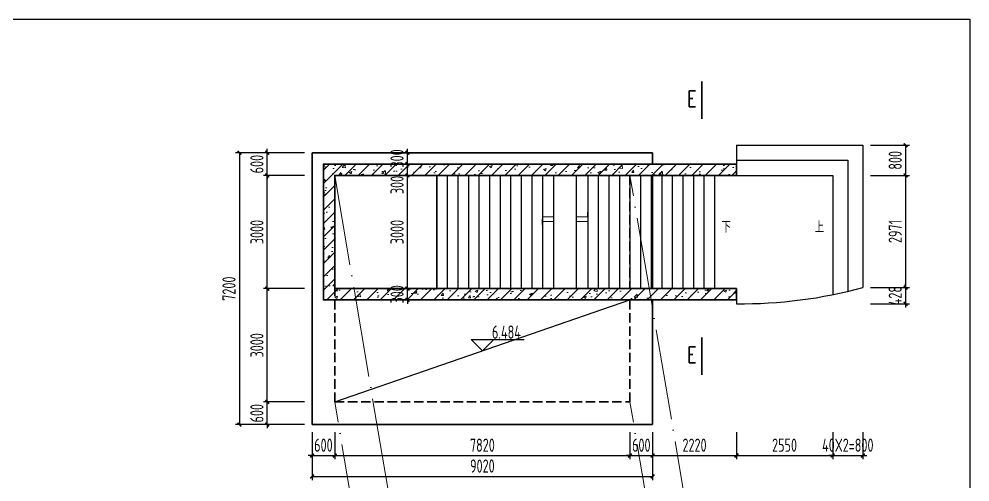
# Model space of a CAD drawing. Header units: millimetres. Extents: x -897614 to 191467, y -439928 to 101803.
# Drawn here: x -391512 to -366323, y -116653 to -104387 of the extents above; entities that cross this region are included whole.
import ezdxf

# ---------------------------------------------------------------- set-up
doc = ezdxf.new("R2010")
doc.units = ezdxf.units.MM
doc.header["$LTSCALE"] = 1000
for name, pattern in [('ACAD_ISO04W100', [30, 24, -3, 0, -3]), ('DASH', [0.35, 0.25, -0.1]), ('DASHED', [19.05, 12.7, -6.35])]:
    doc.linetypes.add(name, pattern=pattern)
for name, color, linetype, lineweight in [('Beam', 4, 'DASHED', 25), ('DOTE', 8, 'ACAD_ISO04W100', 9), ('PUB_HATCH', 8, 'Continuous', 18), ('WALL', 6, 'Continuous', 30)]:
    doc.layers.add(name, color=color, linetype=linetype, lineweight=lineweight)
for name, color, linetype in [('DIM_ELEV', 3, 'Continuous'), ('DIM_LEAD', 3, 'Continuous'), ('DIM_SYMB', 3, 'Continuous'), ('gps', 233, 'Continuous'), ('STAIR', 2, 'Continuous')]:
    doc.layers.add(name, color=color, linetype=linetype)
doc.layers.add('DY', color=1, linetype='Continuous', plot=False)
doc.styles.add('_TCH_LABEL', font='COMPLEX', dxfattribs={"bigfont": 'GBCBIG'})
doc.styles.add('GPS', font='txt1.shx', dxfattribs={"width": 0.8, "bigfont": 'hztxt.shx'})
doc.styles.add('TSSD', font='tssdeng.shx', dxfattribs={"width": 0.7, "bigfont": 'tssdchn.shx'})
doc.dimstyles.new('TSD', dxfattribs={"dimtxt": 350, "dimasz": 100, "dimexe": 100, "dimexo": 200, "dimgap": 100, "dimtad": 1, "dimdec": 0, "dimzin": 0, "dimdsep": 46, "dimtxsty": 'TSSD', "dimblk": 'ARCHTICK', "dimcen": 0.09, "dimclrt": 7, "dimazin": 2, "dimtfac": 1, "dimtdec": 0, "dimtix": 1, "dimtmove": 2, "dimatfit": 3, "dimfxl": 0, "dimtolj": 1, "dimtzin": 0, "dimarcsym": 0})

# ---------------------------------------------------------------- blocks, each defined once
blk = doc.blocks.new('_ArchTick')
at = {"color": 0, "linetype": 'ByBlock', "const_width": 0.4}
blk.add_lwpolyline([(-0.5, -0.5), (0.5, 0.5)], dxfattribs=at)
blk = doc.blocks.new('*D1535')
at = {"layer": 'Defpoints', "color": 0, "transparency": 16777216}
for p in [(-384936, -114531), (-383749, -114531), (-383749, -115131)]:
    blk.add_point(p, dxfattribs=at)
at = {"layer": 'DIM_LEAD', "color": 0, "lineweight": -2, "transparency": 16777216}
for p, q in [((-383949, -114531), (-385036, -114531)), ((-384936, -114531), (-384936, -114431)), ((-384936, -115131), (-384936, -114531)), ((-383949, -115131), (-385036, -115131)), ((-384936, -115131), (-384936, -115231))]:
    blk.add_line(p, q, dxfattribs=at)
at = {"layer": 'DIM_LEAD', "color": 0, "lineweight": -2, "transparency": 16777216, "xscale": 100, "yscale": 100, "zscale": 100}
for p, rotation in [((-384936, -114531), 270), ((-384936, -115131), 90)]:
    blk.add_blockref('_ArchTick', p, dxfattribs=dict(at, rotation=rotation))
at = {"layer": 'DIM_LEAD', "color": 7, "transparency": 16777216, "insert": (-385211, -114831), "char_height": 350, "attachment_point": 5, "rotation": 90, "style": 'TSSD'}
blk.add_mtext('\\A1;600', dxfattribs=at)
blk = doc.blocks.new('*D1536')
at = {"layer": 'Defpoints', "color": 0, "transparency": 16777216}
for p in [(-384936, -111531), (-383749, -111531), (-383749, -114531)]:
    blk.add_point(p, dxfattribs=at)
at = {"layer": 'DIM_LEAD', "color": 0, "lineweight": -2, "transparency": 16777216}
for p, q in [((-383949, -111531), (-385036, -111531)), ((-384936, -114531), (-384936, -111531)), ((-383949, -114531), (-385036, -114531))]:
    blk.add_line(p, q, dxfattribs=at)
at = {"layer": 'DIM_LEAD', "color": 0, "lineweight": -2, "transparency": 16777216, "xscale": 100, "yscale": 100, "zscale": 100}
for p, rotation in [((-384936, -111531), 90), ((-384936, -114531), 270)]:
    blk.add_blockref('_ArchTick', p, dxfattribs=dict(at, rotation=rotation))
at = {"layer": 'DIM_LEAD', "color": 7, "transparency": 16777216, "insert": (-385211, -113031), "char_height": 350, "attachment_point": 5, "rotation": 90, "style": 'TSSD'}
blk.add_mtext('\\A1;3000', dxfattribs=at)
blk = doc.blocks.new('*D1537')
at = {"layer": 'Defpoints', "color": 0, "transparency": 16777216}
for p in [(-384936, -108531), (-383749, -108531), (-383749, -111531)]:
    blk.add_point(p, dxfattribs=at)
at = {"layer": 'DIM_LEAD', "color": 0, "lineweight": -2, "transparency": 16777216}
for p, q in [((-383949, -108531), (-385036, -108531)), ((-384936, -111531), (-384936, -108531)), ((-383949, -111531), (-385036, -111531))]:
    blk.add_line(p, q, dxfattribs=at)
at = {"layer": 'DIM_LEAD', "color": 0, "lineweight": -2, "transparency": 16777216, "xscale": 100, "yscale": 100, "zscale": 100}
for p, rotation in [((-384936, -108531), 90), ((-384936, -111531), 270)]:
    blk.add_blockref('_ArchTick', p, dxfattribs=dict(at, rotation=rotation))
at = {"layer": 'DIM_LEAD', "color": 7, "transparency": 16777216, "insert": (-385211, -110031), "char_height": 350, "attachment_point": 5, "rotation": 90, "style": 'TSSD'}
blk.add_mtext('\\A1;3000', dxfattribs=at)
blk = doc.blocks.new('*D1538')
at = {"layer": 'Defpoints', "color": 0, "transparency": 16777216}
for p in [(-384936, -107931), (-383749, -107931), (-383749, -108531)]:
    blk.add_point(p, dxfattribs=at)
at = {"layer": 'DIM_LEAD', "color": 0, "lineweight": -2, "transparency": 16777216}
for p, q in [((-383949, -107931), (-385036, -107931)), ((-384936, -107931), (-384936, -107831)), ((-384936, -108531), (-384936, -107931)), ((-383949, -108531), (-385036, -108531)), ((-384936, -108531), (-384936, -108631))]:
    blk.add_line(p, q, dxfattribs=at)
at = {"layer": 'DIM_LEAD', "color": 0, "lineweight": -2, "transparency": 16777216, "xscale": 100, "yscale": 100, "zscale": 100}
for p, rotation in [((-384936, -107931), 270), ((-384936, -108531), 90)]:
    blk.add_blockref('_ArchTick', p, dxfattribs=dict(at, rotation=rotation))
at = {"layer": 'DIM_LEAD', "color": 7, "transparency": 16777216, "insert": (-385211, -108231), "char_height": 350, "attachment_point": 5, "rotation": 90, "style": 'TSSD'}
blk.add_mtext('\\A1;600', dxfattribs=at)
blk = doc.blocks.new('*D1539')
at = {"layer": 'Defpoints', "color": 0, "transparency": 16777216}
for p in [(-383749, -107931), (-385675, -115131), (-383749, -115131)]:
    blk.add_point(p, dxfattribs=at)
at = {"layer": 'DIM_LEAD', "color": 0, "lineweight": -2, "transparency": 16777216}
for p, q in [((-383949, -107931), (-385775, -107931)), ((-385675, -107931), (-385675, -115131)), ((-383949, -115131), (-385775, -115131))]:
    blk.add_line(p, q, dxfattribs=at)
at = {"layer": 'DIM_LEAD', "color": 0, "lineweight": -2, "transparency": 16777216, "xscale": 100, "yscale": 100, "zscale": 100}
for p, rotation in [((-385675, -107931), 90), ((-385675, -115131), 270)]:
    blk.add_blockref('_ArchTick', p, dxfattribs=dict(at, rotation=rotation))
at = {"layer": 'DIM_LEAD', "color": 7, "transparency": 16777216, "insert": (-385950, -111531), "char_height": 350, "attachment_point": 5, "rotation": 90, "style": 'TSSD'}
blk.add_mtext('\\A1;7200', dxfattribs=at)
blk = doc.blocks.new('*D1540')
at = {"layer": 'Defpoints', "color": 0, "transparency": 16777216}
for p in [(-383749, -115131), (-383149, -115131), (-383149, -115952)]:
    blk.add_point(p, dxfattribs=at)
at = {"layer": 'DIM_LEAD', "color": 0, "lineweight": -2, "transparency": 16777216}
for p, q in [((-383749, -115331), (-383749, -116052)), ((-383149, -115331), (-383149, -116052)), ((-383749, -115952), (-383849, -115952)), ((-383749, -115952), (-383149, -115952)), ((-383149, -115952), (-383049, -115952))]:
    blk.add_line(p, q, dxfattribs=at)
at = {"layer": 'DIM_LEAD', "color": 0, "lineweight": -2, "transparency": 16777216, "xscale": 100, "yscale": 100, "zscale": 100}
blk.add_blockref('_ArchTick', (-383749, -115952), dxfattribs=at)
at = {"layer": 'DIM_LEAD', "color": 0, "lineweight": -2, "transparency": 16777216, "xscale": 100, "yscale": 100, "zscale": 100, "rotation": 180}
blk.add_blockref('_ArchTick', (-383149, -115952), dxfattribs=at)
at = {"layer": 'DIM_LEAD', "color": 7, "transparency": 16777216, "insert": (-383449, -115677), "char_height": 350, "attachment_point": 5, "style": 'TSSD'}
blk.add_mtext('\\A1;600', dxfattribs=at)
blk = doc.blocks.new('*D1541')
at = {"layer": 'Defpoints', "color": 0, "transparency": 16777216}
for p in [(-383149, -115131), (-375329, -115131), (-375329, -115952)]:
    blk.add_point(p, dxfattribs=at)
at = {"layer": 'DIM_LEAD', "color": 0, "lineweight": -2, "transparency": 16777216}
for p, q in [((-383149, -115331), (-383149, -116052)), ((-375329, -115331), (-375329, -116052)), ((-383149, -115952), (-375329, -115952))]:
    blk.add_line(p, q, dxfattribs=at)
at = {"layer": 'DIM_LEAD', "color": 0, "lineweight": -2, "transparency": 16777216, "xscale": 100, "yscale": 100, "zscale": 100, "rotation": 180}
blk.add_blockref('_ArchTick', (-383149, -115952), dxfattribs=at)
at = {"layer": 'DIM_LEAD', "color": 0, "lineweight": -2, "transparency": 16777216, "xscale": 100, "yscale": 100, "zscale": 100}
blk.add_blockref('_ArchTick', (-375329, -115952), dxfattribs=at)
at = {"layer": 'DIM_LEAD', "color": 7, "transparency": 16777216, "insert": (-379239, -115677), "char_height": 350, "attachment_point": 5, "style": 'TSSD'}
blk.add_mtext('\\A1;7820', dxfattribs=at)
blk = doc.blocks.new('*D1542')
at = {"layer": 'Defpoints', "color": 0, "transparency": 16777216}
for p in [(-375329, -115131), (-374729, -115131), (-374729, -115952)]:
    blk.add_point(p, dxfattribs=at)
at = {"layer": 'DIM_LEAD', "color": 0, "lineweight": -2, "transparency": 16777216}
for p, q in [((-375329, -115331), (-375329, -116052)), ((-374729, -115331), (-374729, -116052)), ((-375329, -115952), (-375429, -115952)), ((-375329, -115952), (-374729, -115952)), ((-374729, -115952), (-374629, -115952))]:
    blk.add_line(p, q, dxfattribs=at)
at = {"layer": 'DIM_LEAD', "color": 0, "lineweight": -2, "transparency": 16777216, "xscale": 100, "yscale": 100, "zscale": 100}
blk.add_blockref('_ArchTick', (-375329, -115952), dxfattribs=at)
at = {"layer": 'DIM_LEAD', "color": 0, "lineweight": -2, "transparency": 16777216, "xscale": 100, "yscale": 100, "zscale": 100, "rotation": 180}
blk.add_blockref('_ArchTick', (-374729, -115952), dxfattribs=at)
at = {"layer": 'DIM_LEAD', "color": 7, "transparency": 16777216, "insert": (-375029, -115677), "char_height": 350, "attachment_point": 5, "style": 'TSSD'}
blk.add_mtext('\\A1;600', dxfattribs=at)
blk = doc.blocks.new('*D1543')
at = {"layer": 'Defpoints', "color": 0, "transparency": 16777216}
for p in [(-383749, -115131), (-374729, -115131), (-374729, -116505)]:
    blk.add_point(p, dxfattribs=at)
at = {"layer": 'DIM_LEAD', "color": 0, "lineweight": -2, "transparency": 16777216}
for p, q in [((-383749, -115331), (-383749, -116605)), ((-374729, -115331), (-374729, -116605)), ((-383749, -116505), (-374729, -116505))]:
    blk.add_line(p, q, dxfattribs=at)
at = {"layer": 'DIM_LEAD', "color": 0, "lineweight": -2, "transparency": 16777216, "xscale": 100, "yscale": 100, "zscale": 100, "rotation": 180}
blk.add_blockref('_ArchTick', (-383749, -116505), dxfattribs=at)
at = {"layer": 'DIM_LEAD', "color": 0, "lineweight": -2, "transparency": 16777216, "xscale": 100, "yscale": 100, "zscale": 100}
blk.add_blockref('_ArchTick', (-374729, -116505), dxfattribs=at)
at = {"layer": 'DIM_LEAD', "color": 7, "transparency": 16777216, "insert": (-379239, -116230), "char_height": 350, "attachment_point": 5, "style": 'TSSD'}
blk.add_mtext('\\A1;9020', dxfattribs=at)
blk = doc.blocks.new('*D1544')
at = {"layer": 'Defpoints', "color": 0, "transparency": 16777216}
for p in [(-374729, -115131), (-372509, -115131), (-372509, -115952)]:
    blk.add_point(p, dxfattribs=at)
at = {"layer": 'DIM_LEAD', "color": 0, "lineweight": -2, "transparency": 16777216}
for p, q in [((-374729, -115331), (-374729, -116052)), ((-372509, -115331), (-372509, -116052)), ((-374729, -115952), (-372509, -115952))]:
    blk.add_line(p, q, dxfattribs=at)
at = {"layer": 'DIM_LEAD', "color": 0, "lineweight": -2, "transparency": 16777216, "xscale": 100, "yscale": 100, "zscale": 100, "rotation": 180}
blk.add_blockref('_ArchTick', (-374729, -115952), dxfattribs=at)
at = {"layer": 'DIM_LEAD', "color": 0, "lineweight": -2, "transparency": 16777216, "xscale": 100, "yscale": 100, "zscale": 100}
blk.add_blockref('_ArchTick', (-372509, -115952), dxfattribs=at)
at = {"layer": 'DIM_LEAD', "color": 7, "transparency": 16777216, "insert": (-373619, -115677), "char_height": 350, "attachment_point": 5, "style": 'TSSD'}
blk.add_mtext('\\A1;2220', dxfattribs=at)
blk = doc.blocks.new('*D1545')
at = {"layer": 'Defpoints', "color": 0, "transparency": 16777216}
for p in [(-372509, -115131), (-369959, -115131), (-369959, -115952)]:
    blk.add_point(p, dxfattribs=at)
at = {"layer": 'DIM_LEAD', "color": 0, "lineweight": -2, "transparency": 16777216}
for p, q in [((-372509, -115331), (-372509, -116052)), ((-369959, -115331), (-369959, -116052)), ((-372509, -115952), (-369959, -115952))]:
    blk.add_line(p, q, dxfattribs=at)
at = {"layer": 'DIM_LEAD', "color": 0, "lineweight": -2, "transparency": 16777216, "xscale": 100, "yscale": 100, "zscale": 100, "rotation": 180}
blk.add_blockref('_ArchTick', (-372509, -115952), dxfattribs=at)
at = {"layer": 'DIM_LEAD', "color": 0, "lineweight": -2, "transparency": 16777216, "xscale": 100, "yscale": 100, "zscale": 100}
blk.add_blockref('_ArchTick', (-369959, -115952), dxfattribs=at)
at = {"layer": 'DIM_LEAD', "color": 7, "transparency": 16777216, "insert": (-371234, -115677), "char_height": 350, "attachment_point": 5, "style": 'TSSD'}
blk.add_mtext('\\A1;2550', dxfattribs=at)
blk = doc.blocks.new('*D1546')
at = {"layer": 'Defpoints', "color": 0, "transparency": 16777216}
for p in [(-369959, -115131), (-369159, -115131), (-369159, -115952)]:
    blk.add_point(p, dxfattribs=at)
at = {"layer": 'DIM_LEAD', "color": 0, "lineweight": -2, "transparency": 16777216}
for p, q in [((-369959, -115331), (-369959, -116052)), ((-369159, -115331), (-369159, -116052)), ((-369959, -115952), (-370059, -115952)), ((-369959, -115952), (-369159, -115952)), ((-369159, -115952), (-369059, -115952))]:
    blk.add_line(p, q, dxfattribs=at)
at = {"layer": 'DIM_LEAD', "color": 0, "lineweight": -2, "transparency": 16777216, "xscale": 100, "yscale": 100, "zscale": 100}
blk.add_blockref('_ArchTick', (-369959, -115952), dxfattribs=at)
at = {"layer": 'DIM_LEAD', "color": 0, "lineweight": -2, "transparency": 16777216, "xscale": 100, "yscale": 100, "zscale": 100, "rotation": 180}
blk.add_blockref('_ArchTick', (-369159, -115952), dxfattribs=at)
at = {"layer": 'DIM_LEAD', "color": 7, "transparency": 16777216, "insert": (-369559, -115677), "char_height": 350, "attachment_point": 5, "style": 'TSSD'}
blk.add_mtext('\\A1;40X2=800', dxfattribs=at)
blk = doc.blocks.new('*D1547')
at = {"layer": 'Defpoints', "color": 0, "transparency": 16777216}
for p in [(-369159, -107731, 0), (-369159, -108531, 0), (-368028, -108531)]:
    blk.add_point(p, dxfattribs=at)
at = {"layer": 'DIM_LEAD', "color": 0, "lineweight": -2, "transparency": 16777216}
for p, q in [((-368959, -107731), (-367928, -107731)), ((-368028, -107731), (-368028, -108531)), ((-368959, -108531), (-367928, -108531))]:
    blk.add_line(p, q, dxfattribs=at)
at = {"layer": 'DIM_LEAD', "color": 0, "lineweight": -2, "transparency": 16777216, "xscale": 100, "yscale": 100, "zscale": 100}
for p, rotation in [((-368028, -107731), 90), ((-368028, -108531), 270)]:
    blk.add_blockref('_ArchTick', p, dxfattribs=dict(at, rotation=rotation))
at = {"layer": 'DIM_LEAD', "color": 7, "transparency": 16777216, "insert": (-368303, -108131), "char_height": 350, "attachment_point": 5, "rotation": 90, "style": 'TSSD'}
blk.add_mtext('\\A1;800', dxfattribs=at)
blk = doc.blocks.new('*D1548')
at = {"layer": 'Defpoints', "color": 0, "transparency": 16777216}
for p in [(-369159, -108531, 0), (-369159, -111502, 0), (-368028, -111502)]:
    blk.add_point(p, dxfattribs=at)
at = {"layer": 'DIM_LEAD', "color": 0, "lineweight": -2, "transparency": 16777216}
for p, q in [((-368959, -108531), (-367928, -108531)), ((-368028, -108531), (-368028, -111502)), ((-368959, -111502), (-367928, -111502))]:
    blk.add_line(p, q, dxfattribs=at)
at = {"layer": 'DIM_LEAD', "color": 0, "lineweight": -2, "transparency": 16777216, "xscale": 100, "yscale": 100, "zscale": 100}
for p, rotation in [((-368028, -108531), 90), ((-368028, -111502), 270)]:
    blk.add_blockref('_ArchTick', p, dxfattribs=dict(at, rotation=rotation))
at = {"layer": 'DIM_LEAD', "color": 7, "transparency": 16777216, "insert": (-368303, -110016), "char_height": 350, "attachment_point": 5, "rotation": 90, "style": 'TSSD'}
blk.add_mtext('\\A1;2971', dxfattribs=at)
blk = doc.blocks.new('*D1549')
at = {"layer": 'Defpoints', "color": 0, "transparency": 16777216}
for p in [(-369159, -111502, 0), (-369159, -111930, 0), (-368028, -111930)]:
    blk.add_point(p, dxfattribs=at)
at = {"layer": 'DIM_LEAD', "color": 0, "lineweight": -2, "transparency": 16777216}
for p, q in [((-368959, -111502), (-367928, -111502)), ((-368028, -111502), (-368028, -111402)), ((-368028, -111502), (-368028, -111930)), ((-368959, -111930), (-367928, -111930)), ((-368028, -111930), (-368028, -112030))]:
    blk.add_line(p, q, dxfattribs=at)
at = {"layer": 'DIM_LEAD', "color": 0, "lineweight": -2, "transparency": 16777216, "xscale": 100, "yscale": 100, "zscale": 100}
for p, rotation in [((-368028, -111502), 270), ((-368028, -111930), 90)]:
    blk.add_blockref('_ArchTick', p, dxfattribs=dict(at, rotation=rotation))
at = {"layer": 'DIM_LEAD', "color": 7, "transparency": 16777216, "insert": (-368303, -111716), "char_height": 350, "attachment_point": 5, "rotation": 90, "style": 'TSSD'}
blk.add_mtext('\\A1;428', dxfattribs=at)
blk = doc.blocks.new('*D1550')
at = {"layer": 'Defpoints', "color": 0, "transparency": 16777216}
for p in [(-381224, -111531), (-380449, -111531, 0), (-380449, -111831)]:
    blk.add_point(p, dxfattribs=at)
at = {"layer": 'DIM_LEAD', "color": 0, "lineweight": -2, "transparency": 16777216}
for p, q in [((-380649, -111531), (-381324, -111531)), ((-381224, -111531), (-381224, -111431)), ((-381224, -111831), (-381224, -111531)), ((-380649, -111831), (-381324, -111831)), ((-381224, -111831), (-381224, -111931))]:
    blk.add_line(p, q, dxfattribs=at)
at = {"layer": 'DIM_LEAD', "color": 0, "lineweight": -2, "transparency": 16777216, "xscale": 100, "yscale": 100, "zscale": 100}
for p, rotation in [((-381224, -111531), 270), ((-381224, -111831), 90)]:
    blk.add_blockref('_ArchTick', p, dxfattribs=dict(at, rotation=rotation))
at = {"layer": 'DIM_LEAD', "color": 7, "transparency": 16777216, "insert": (-381499, -111681), "char_height": 350, "attachment_point": 5, "rotation": 90, "style": 'TSSD'}
blk.add_mtext('\\A1;300', dxfattribs=at)
blk = doc.blocks.new('*D1551')
at = {"layer": 'Defpoints', "color": 0, "transparency": 16777216}
for p in [(-381224, -108531), (-380449, -108531), (-380449, -111531, 0)]:
    blk.add_point(p, dxfattribs=at)
at = {"layer": 'DIM_LEAD', "color": 0, "lineweight": -2, "transparency": 16777216}
for p, q in [((-380649, -108531), (-381324, -108531)), ((-381224, -111531), (-381224, -108531)), ((-380649, -111531), (-381324, -111531))]:
    blk.add_line(p, q, dxfattribs=at)
at = {"layer": 'DIM_LEAD', "color": 0, "lineweight": -2, "transparency": 16777216, "xscale": 100, "yscale": 100, "zscale": 100}
for p, rotation in [((-381224, -108531), 90), ((-381224, -111531), 270)]:
    blk.add_blockref('_ArchTick', p, dxfattribs=dict(at, rotation=rotation))
at = {"layer": 'DIM_LEAD', "color": 7, "transparency": 16777216, "insert": (-381499, -110031), "char_height": 350, "attachment_point": 5, "rotation": 90, "style": 'TSSD'}
blk.add_mtext('\\A1;3000', dxfattribs=at)
blk = doc.blocks.new('*D1552')
at = {"layer": 'Defpoints', "color": 0, "transparency": 16777216}
for p in [(-381224, -108231), (-380449, -108231), (-380449, -108531)]:
    blk.add_point(p, dxfattribs=at)
at = {"layer": 'DIM_LEAD', "color": 0, "lineweight": -2, "transparency": 16777216}
for p, q in [((-380649, -108231), (-381324, -108231)), ((-381224, -108531), (-381224, -108231)), ((-380649, -108531), (-381324, -108531))]:
    blk.add_line(p, q, dxfattribs=at)
at = {"layer": 'DIM_LEAD', "color": 0, "lineweight": -2, "transparency": 16777216, "xscale": 100, "yscale": 100, "zscale": 100}
for p, rotation in [((-381224, -108231), 90), ((-381224, -108531), 270)]:
    blk.add_blockref('_ArchTick', p, dxfattribs=dict(at, rotation=rotation))
at = {"layer": 'DIM_LEAD', "color": 7, "transparency": 16777216, "insert": (-381499, -108785), "char_height": 350, "attachment_point": 5, "rotation": 90, "style": 'TSSD'}
blk.add_mtext('\\A1;300', dxfattribs=at)
blk = doc.blocks.new('*D1553')
at = {"layer": 'Defpoints', "color": 0, "transparency": 16777216}
for p in [(-381224, -107931), (-380449, -107931), (-380449, -108231)]:
    blk.add_point(p, dxfattribs=at)
at = {"layer": 'DIM_LEAD', "color": 0, "lineweight": -2, "transparency": 16777216}
for p, q in [((-380649, -107931), (-381324, -107931)), ((-381224, -107931), (-381224, -107831)), ((-381224, -108231), (-381224, -107931)), ((-380649, -108231), (-381324, -108231)), ((-381224, -108231), (-381224, -108331))]:
    blk.add_line(p, q, dxfattribs=at)
at = {"layer": 'DIM_LEAD', "color": 0, "lineweight": -2, "transparency": 16777216, "xscale": 100, "yscale": 100, "zscale": 100}
for p, rotation in [((-381224, -107931), 270), ((-381224, -108231), 90)]:
    blk.add_blockref('_ArchTick', p, dxfattribs=dict(at, rotation=rotation))
at = {"layer": 'DIM_LEAD', "color": 7, "transparency": 16777216, "insert": (-381499, -108081), "char_height": 350, "attachment_point": 5, "rotation": 90, "style": 'TSSD'}
blk.add_mtext('\\A1;300', dxfattribs=at)

msp = doc.modelspace()

# ---------------------------------------------------------------- hatches: boundary and pattern name
at = {"layer": 'PUB_HATCH'}
h = msp.add_hatch(dxfattribs=at)
h.set_pattern_fill('钢筋混凝土', color=256, scale=100)
h.set_pattern_definition([(45, (-353829.33, -52605.39), (-176.7767, 176.7767), []), (50, (-353829.33, -52605.4), (717.26, -62.752), [75, -825]), (355, (-353829.3, -52605.4), (-138.751, 752.192), [60, -660]), (100.4514, (-353769.56, -52610.6), (578.5094, 689.4395), [63.74, -701.142]), (46.1842, (-353829.3, -52405.4), (1067.241, -165.519), [112.5, -1237.5]), (96.6356, (-353740.4, -52419.2), (934.663, 974.118), [95.61, -1051.713]), (351.1842, (-353829.3, -52405.4), (934.662, 974.119), [90, -990]), (21, (-353729.33, -52455.4), (596.907, -402.619), [75, -825]), (326, (-353729.3, -52455.4), (243.315, 725.15), [60, -660]), (71.4514, (-353679.6, -52488.94), (840.2226, 322.5305), [63.74, -701.142]), (37.5, (-353829.33, -52605.39), (12.1599, 332.8939), [0, -652, 0, -670, 0, -662.5]), (7.5, (-353829.33, -52605.4), (263.0695, 394.4117), [0, -382, 0, -637, 0, -252.5]), (327.5, (-354052.33, -52605.39), (533.8224, -22.5549), [0, -250, 0, -780, 0, -1035]), (317.5, (-354152.33, -52605.4), (583.1862, 100.105), [0, -325, 0, -518, 0, -735])])
h.paths.add_polyline_path([(-372509.15443, -111830.90167), (-383449.15432, -111830.90128), (-383449.15419, -108230.9004), (-372509.15433, -108230.9008), (-372509.15434, -108530.9008), (-383149.15432, -108530.90041), (-383149.15432, -111530.90129), (-372509.15441, -111530.90196)])

# ---------------------------------------------------------------- linework, layer by layer
at = {"layer": 'Beam'}
for p, q in [((-377349.15433, -111530.9015), (-377349.15433, -108530.90134)), ((-376749.15433, -111530.90152), (-376749.15433, -108530.90134))]:
    msp.add_line(p, q, dxfattribs=at)
at = {"layer": 'DIM_ELEV'}
for p, q in [((-383149.15432, -114530.87935), (-375329.15446, -111830.87936)), ((-379239.15439, -113180.87936), (-379539.15439, -112880.87936)), ((-379539.15439, -112880.87936), (-378130.36198, -112880.87936)), ((-379239.15439, -113180.87936), (-378939.15439, -112880.87936))]:
    msp.add_line(p, q, dxfattribs=at)
at = {"layer": 'DIM_SYMB', "const_width": 50}
for points in [[(-373424.34926, -106039.76706), (-373424.34926, -107039.76706)], [(-373424.34926, -112816.2079), (-373424.34926, -113816.2079)]]:
    msp.add_lwpolyline(points, dxfattribs=at)
at = {"layer": 'DIM_SYMB'}
for points in [[(-373015.84193, -109941.00706, 0, 0, 0), (-380980.60242, -109941.00705, 160, 0, 0), (-381489.71301, -109941.00699, 0, 0, 0)], [(-370560.47338, -109941.00707, 0, 0, 0), (-371657.42113, -109941.00706, 160, 0, 0), (-372166.53171, -109941.007, 0, 0, 0)]]:
    msp.add_lwpolyline(points, format="xyseb", dxfattribs=at)
at = {"layer": 'DOTE', "ltscale": 0.1}
for p, q in [((-383149.15432, -108530.90125), (-381048.08862, -120903.25122, 0)), ((-373228.12397, -120903.24984, 0), (-375329.15456, -108530.90125)), ((-381048.62725, -126903.22932, 0), (-383149.15432, -114530.87935)), ((-373228.12387, -126903.22794, 0), (-375329.15446, -114530.87936))]:
    msp.add_line(p, q, dxfattribs=at)
at = {"layer": 'DY'}
msp.add_lwpolyline([(-366322.80596, -146387.41598), (-440572.80596, -146387.41598), (-440572.80596, -104387.41598), (-366322.80596, -104387.41598)], close=True, dxfattribs=at)
at = {"layer": 'gps'}
msp.add_line((-375329.15433, -108530.90137), (-375329.15433, -111530.90157), dxfattribs=at)
at = {"layer": 'PUB_HATCH'}
msp.add_lwpolyline([(-372509.15443, -111830.90167), (-383449.15432, -111830.90128), (-383449.15419, -108230.9004), (-372509.15433, -108230.9008), (-372509.15434, -108530.9008), (-383149.15432, -108530.90041), (-383149.15432, -111530.90129), (-372509.15441, -111530.90196)], close=True, dxfattribs=at)
at = {"layer": 'STAIR'}
for p, q in [((-372509.15422, -107730.90126, 0), (-369159.15422, -107730.90126, 0)), ((-372509.15422, -107730.90126, 0), (-372509.15422, -108530.90126, 0)), ((-369159.15422, -107730.90126, 0), (-369159.15422, -111501.90398, 0)), ((-372509.15422, -108130.90126, 0), (-369559.15422, -108130.90126, 0)), ((-369559.15422, -108130.90126, 0), (-369559.15422, -111590.91924, 0)), ((-380449.15433, -108530.90129, 0), (-380449.15433, -111530.90138, 0)), ((-380169.15433, -108530.90129), (-380169.15433, -111530.90139)), ((-379889.15433, -108530.9013, 0), (-379889.15433, -111530.9014, 0)), ((-379609.15433, -108530.9013), (-379609.15433, -111530.90142)), ((-379329.15433, -108530.90131, 0), (-379329.15433, -111530.90143, 0)), ((-379049.15433, -108530.90131), (-379049.15433, -111530.90144)), ((-378769.15433, -108530.90132), (-378769.15433, -111530.90145)), ((-378489.15433, -108530.90132), (-378489.15433, -111530.90146)), ((-378209.15433, -108530.90132), (-378209.15433, -111530.90147)), ((-377929.15433, -108530.90133), (-377929.15433, -111530.90148)), ((-377649.15433, -108530.90133), (-377649.15433, -111530.90149)), ((-376449.15433, -108530.90135), (-376449.15433, -111530.90153)), ((-376169.15433, -108530.90135, 0), (-376169.15433, -111530.90154, 0)), ((-375889.15433, -108530.90136), (-375889.15433, -111530.90155)), ((-375609.15433, -108530.90136, 0), (-375609.15433, -111530.90156, 0)), ((-375329.15433, -108530.90137, 0), (-375329.15433, -111530.90157, 0)), ((-375049.15433, -108530.90071), (-375049.15433, -111530.90158)), ((-374769.15433, -108530.90072), (-374769.15433, -111530.90159)), ((-374489.15433, -108530.90073), (-374489.15433, -111530.9016)), ((-374209.15433, -108530.90074, 0), (-374209.15433, -111530.90161, 0)), ((-373929.15433, -108530.90075), (-373929.15433, -111530.90162)), ((-373649.15433, -108530.90076), (-373649.15433, -111530.90163)), ((-373369.15433, -108530.90077, 0), (-373369.15433, -111530.90164, 0)), ((-373089.15433, -108530.90078), (-373089.15433, -111530.90165)), ((-372509.15422, -108530.90126, 0), (-369959.15422, -108530.90126, 0)), ((-369959.15422, -108530.90126, 0), (-369959.15422, -111679.5351, 0)), ((-372509.15443, -111830.90167), (-372509.15445, -111930.38808, 0))]:
    msp.add_line(p, q, dxfattribs=at)
at = {"layer": 'STAIR', "elevation": 0}
msp.add_lwpolyline([(-380449.15433, -108530.90129), (-373089.15433, -108530.90129), (-373089.15433, -111530.90165), (-380449.15433, -111530.90165)], close=True, dxfattribs=at)
at = {"layer": 'STAIR'}
msp.add_arc((-372395.41352, -99509.81537, 0), 12421.09349, 269.475330702, 285.102429227, dxfattribs=at)
at = {"layer": 'WALL'}
for p, q in [((-383749.15432, -107930.90123), (-374729.15431, -107930.90138)), ((-383749.15432, -115130.87935), (-383749.15432, -107930.90123)), ((-374729.15431, -107930.90138), (-374729.15432, -108230.90067)), ((-383149.15432, -108530.90125), (-375329.15433, -108530.90137)), ((-374729.15432, -108530.90067), (-374729.15439, -111530.90155)), ((-374729.1544, -111830.90155), (-374729.15448, -115130.87936)), ((-383749.15432, -115130.87935), (-374729.15448, -115130.87936))]:
    msp.add_line(p, q, dxfattribs=at)
at = {"layer": 'WALL', "linetype": 'DASH'}
for p, q in [((-383149.15432, -114530.87935), (-383149.15432, -108530.90125)), ((-375329.15433, -108530.90136), (-375329.15439, -111530.90137)), ((-375329.1544, -111830.90153), (-375329.15446, -114530.87936)), ((-383149.15432, -114530.87935), (-375329.15446, -114530.87936))]:
    msp.add_line(p, q, dxfattribs=at)
at = {"layer": 'WALL'}
msp.add_lwpolyline([(-372509.15442, -111530.90167), (-383149.15432, -111530.90129), (-383149.15432, -108530.90041), (-372509.15433, -108530.9008), (-372509.15433, -108230.9008), (-383449.15432, -108230.9004), (-383449.15432, -111830.90128), (-372509.15443, -111830.90167), (-372509.15441, -111530.90167)], dxfattribs=at)

# ---------------------------------------------------------------- texts
at = {"layer": 'DIM_ELEV', "style": 'TSSD', "width": 0.7}
msp.add_text('6.484', height=350, dxfattribs=at).set_placement((-378983.629, -112856.78431))
at = {"layer": 'DIM_SYMB'}
for s, height, style, width, p in [('E', 425, '_TCH_LABEL', 0.705882, (-373814.03966, -106717.17658)), ('下', 300, 'TSSD', 0.7, (-372906.89951, -110044.38596)), ('上', 300, 'TSSD', 0.7, (-370436.30605, -110046.8552)), ('E', 425, '_TCH_LABEL', 0.705882, (-373814.03966, -113493.61742))]:
    msp.add_text(s, height=height, dxfattribs=dict(at, style=style, width=width)).set_placement(p)
at = {"layer": 'gps', "color": 7, "style": 'GPS', "width": 0.8}
for p in [(-377351.48451, -109837.18492), (-376457.22258, -109837.18492)]:
    msp.add_text('TL', height=300, rotation=90, dxfattribs=at).set_placement(p)

# ---------------------------------------------------------------- dimensions: what is measured, and where the dimension line sits
at = {"layer": 'DIM_LEAD'}
for base, p1, p2, picture, middle in [((-381223.75997, -107930.90128), (-380449.15433, -108230.90051), (-380449.15433, -107930.90128), '*D1553', (-381498.75997, -108080.9009)), ((-368027.96454, -108530.90126), (-369159.15422, -107730.90126, 0), (-369159.15422, -108530.90126, 0), '*D1547', (-368302.96454, -108130.90126)), ((-385675.18959, -115130.87935), (-383749.15432, -107930.90123), (-383749.15432, -115130.87935), '*D1539', (-385950.18959, -111530.89029)), ((-384936.11836, -107930.90123), (-383749.15432, -108530.90125), (-383749.15432, -107930.90123), '*D1538', (-385211.11836, -108230.90124)), ((-384936.11836, -108530.90125), (-383749.15432, -111530.8903), (-383749.15432, -108530.90125), '*D1537', (-385211.11836, -110030.89578)), ((-381223.75997, -108530.90129), (-380449.15433, -111530.90165, 0), (-380449.15433, -108530.90129), '*D1551', (-381498.75997, -110030.90147)), ((-368027.96454, -111501.90398), (-369159.15422, -108530.90126, 0), (-369159.15422, -111501.90398, 0), '*D1548', (-368302.96454, -110016.40262)), ((-381223.75997, -111530.90165), (-380449.15433, -111830.90139), (-380449.15433, -111530.90165, 0), '*D1550', (-381498.75997, -111680.90152)), ((-368027.96454, -111930.38808), (-369159.15422, -111501.90398, 0), (-369159.15422, -111930.38808, 0), '*D1549', (-368302.96454, -111716.14603)), ((-384936.11836, -111530.8903), (-383749.15432, -114530.87935), (-383749.15432, -111530.8903), '*D1536', (-385211.11836, -113030.88483)), ((-384936.11836, -114530.87935), (-383749.15432, -115130.87935), (-383749.15432, -114530.87935), '*D1535', (-385211.11836, -114830.87935))]:
    dim = msp.add_linear_dim(base=base, p1=p1, p2=p2, angle=90, dimstyle='TSD', override={"dimfxl": 250}, dxfattribs=at)
    dim.commit()
    dim.dimension.update_dxf_attribs({"geometry": picture, "text_midpoint": middle})
dim = msp.add_linear_dim(base=(-381223.75997, -108230.90051), p1=(-380449.15433, -108530.90129), p2=(-380449.15433, -108230.90051), angle=90, dimstyle='TSD', override={"dimfxl": 250}, dxfattribs=at)
dim.commit()
dim.dimension.update_dxf_attribs({"geometry": '*D1552', "text_midpoint": (-381498.75997, -108785.32355), "dimtype": 160})
for base, p1, p2, picture, middle in [((-383149.15432, -115951.84143), (-383749.15432, -115130.87935), (-383149.15432, -115130.87935), '*D1540', (-383449.15432, -115676.84143)), ((-374729.15448, -116504.59378), (-383749.15432, -115130.87935), (-374729.15448, -115130.87935), '*D1543', (-379239.1544, -116229.59378)), ((-375329.15446, -115951.84143), (-383149.15432, -115130.87935), (-375329.15446, -115130.87936), '*D1541', (-379239.15439, -115676.84143)), ((-374729.15448, -115951.84143), (-375329.15446, -115130.87936), (-374729.15448, -115130.87936), '*D1542', (-375029.15447, -115676.84143)), ((-372509.15464, -115951.84143), (-374729.15448, -115130.87936), (-372509.15464, -115130.87936), '*D1544', (-373619.15456, -115676.84143)), ((-369959.15422, -115951.84143), (-372509.15464, -115130.87936), (-369959.15422, -115130.87936), '*D1545', (-371234.15443, -115676.84143))]:
    dim = msp.add_linear_dim(base=base, p1=p1, p2=p2, dimstyle='TSD', override={"dimfxl": 250}, dxfattribs=at)
    dim.commit()
    dim.dimension.update_dxf_attribs({"geometry": picture, "text_midpoint": middle})
dim = msp.add_linear_dim(base=(-369159.15422, -115951.84143), p1=(-369959.15422, -115130.87936), p2=(-369159.15422, -115130.87936), text='40X2=<>', dimstyle='TSD', override={"dimfxl": 250}, dxfattribs=at)
dim.commit()
dim.dimension.update_dxf_attribs({"geometry": '*D1546', "text_midpoint": (-369559.15422, -115676.84143)})

doc.saveas('drawing.dxf')
